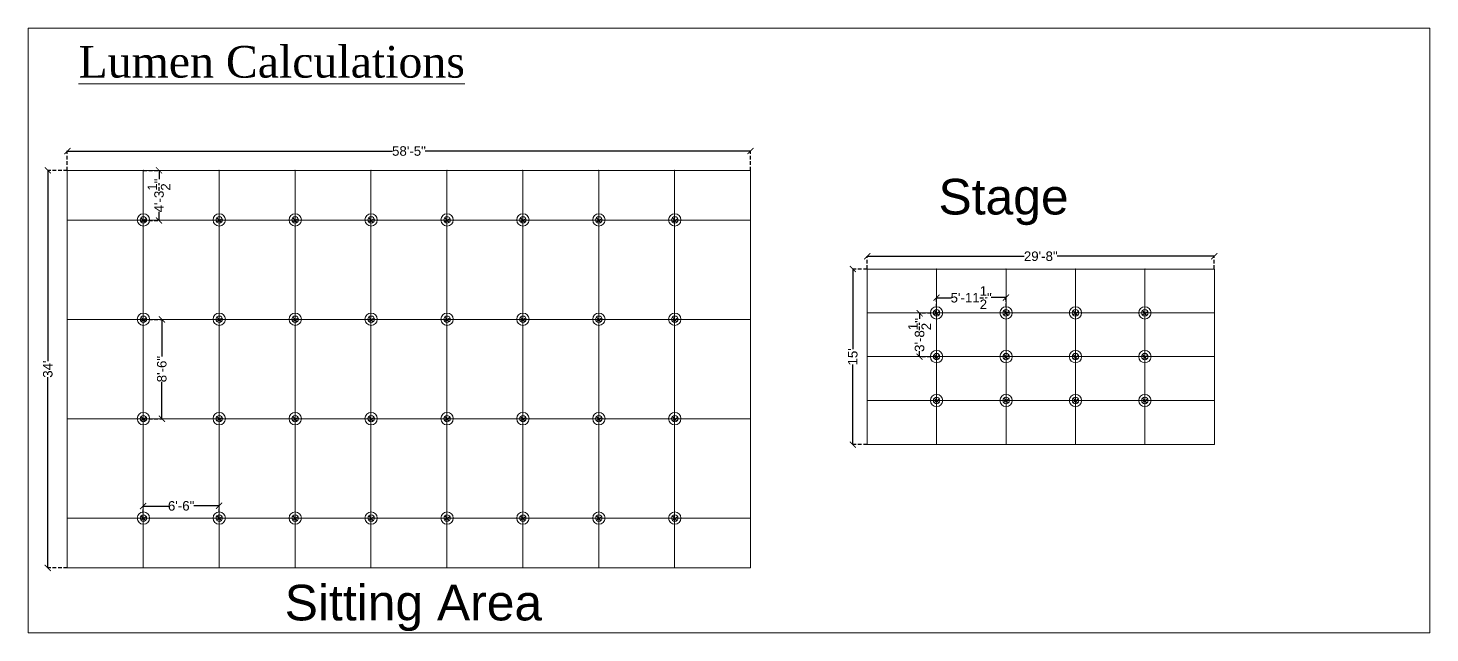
# Model space of a CAD drawing. Header units: inches. Extents: x 845 to 17085, y 908 to 10810.
# Drawn here: x 1906 to 3345, y 3993 to 4614 of the extents above; entities that cross this region are included whole.
import ezdxf

# ---------------------------------------------------------------- set-up
doc = ezdxf.new("R2010")
doc.units = ezdxf.units.IN
doc.header["$LTSCALE"] = 15
doc.header["$MEASUREMENT"] = 0
doc.linetypes.add('ACAD_ISO04W100', pattern=[30.5, 24, -3, 0.5, -3])
doc.linetypes.add('DASHED2', pattern=[0.375, 0.25, -0.125])
for name, color, linetype, lineweight in [('E. Fixture', 6, 'Continuous', 20), ('ETEXT', 152, 'Continuous', 5), ('GRID', 8, 'ACAD_ISO04W100', 5), ('humans', 7, 'Continuous', 15), ('SLD', 140, 'Continuous', 9)]:
    doc.layers.add(name, color=color, linetype=linetype, lineweight=lineweight)
doc.styles.add('JASIM', font='times.ttf')
doc.styles.get("Standard").update_dxf_attribs({"font": 'arial.ttf'})
doc.dimstyles.get("Standard").update_dxf_attribs({"dimtxt": 9.75, "dimasz": 6.25, "dimexe": 0.18, "dimexo": 0.0625, "dimgap": 0.09, "dimtad": 0, "dimdec": 1, "dimzin": 0, "dimdsep": 46, "dimlunit": 4, "dimtxsty": 'Standard', "dimblk": 'ARCHTICK', "dimcen": 0.09, "dimadec": 0, "dimazin": 0, "dimtfac": 1, "dimtdec": 1, "dimtofl": 0, "dimtmove": 0, "dimatfit": 3, "dimldrblk": 'ARCHTICK', "dimfxl": 1, "dimtolj": 1, "dimtzin": 0, "dimlwd": 25, "dimarcsym": 0})

# ---------------------------------------------------------------- blocks, each defined once
blk = doc.blocks.new('_ArchTick')
at = {"layer": 'GRID', "color": 0, "const_width": 0.15}
blk.add_lwpolyline([(-0.5, -0.5), (0.5, 0.5)], dxfattribs=at)
blk = doc.blocks.new('*D153')
at = {"layer": 'Defpoints', "color": 0, "linetype": 'DASHED2', "lineweight": 30, "transparency": 16777216}
for p in [(1946.5, 4467.6), (1926.5, 4059.6), (1946.5, 4059.6)]:
    blk.add_point(p, dxfattribs=at)
at = {"layer": 'SLD', "color": 0, "linetype": 'DASHED2', "lineweight": -2, "transparency": 16777216}
for p, q in [((1946.4, 4467.6), (1926.3, 4467.6)), ((1946.4, 4059.6), (1926.3, 4059.6))]:
    blk.add_line(p, q, dxfattribs=at)
at = {"layer": 'SLD', "color": 0, "linetype": 'Continuous', "lineweight": 25, "transparency": 16777216}
for p, q in [((1926.5, 4467.6), (1926.5, 4271.9)), ((1926.5, 4059.6), (1926.5, 4255.2))]:
    blk.add_line(p, q, dxfattribs=at)
at = {"layer": 'SLD', "color": 0, "linetype": 'DASHED2', "lineweight": 25, "transparency": 16777216, "xscale": 6.25, "yscale": 6.25, "zscale": 6.25}
for p, rotation in [((1926.5, 4467.6), 90), ((1926.5, 4059.6), 270)]:
    blk.add_blockref('_ArchTick', p, dxfattribs=dict(at, rotation=rotation))
at = {"layer": 'SLD', "color": 0, "linetype": 'DASHED2', "lineweight": 30, "transparency": 16777216, "insert": (1926.5, 4263.6), "char_height": 9.75, "attachment_point": 5, "rotation": 90}
blk.add_mtext("\\A1;34'", dxfattribs=at)
blk = doc.blocks.new('*D154')
at = {"layer": 'Defpoints', "color": 0, "linetype": 'DASHED2', "lineweight": 30, "transparency": 16777216}
for p in [(2647.7, 4487.4), (1946.5, 4467.6), (2647.7, 4467.6)]:
    blk.add_point(p, dxfattribs=at)
at = {"layer": 'SLD', "color": 0, "linetype": 'DASHED2', "lineweight": -2, "transparency": 16777216}
for p, q in [((1946.5, 4467.6), (1946.5, 4487.6)), ((2647.7, 4467.6), (2647.7, 4487.6))]:
    blk.add_line(p, q, dxfattribs=at)
at = {"layer": 'SLD', "color": 0, "linetype": 'Continuous', "lineweight": 25, "transparency": 16777216}
for p, q in [((1946.5, 4487.4), (2280.3, 4487.4)), ((2647.7, 4487.4), (2313.9, 4487.4))]:
    blk.add_line(p, q, dxfattribs=at)
at = {"layer": 'SLD', "color": 0, "linetype": 'DASHED2', "lineweight": 25, "transparency": 16777216, "xscale": 6.25, "yscale": 6.25, "zscale": 6.25, "rotation": 180}
blk.add_blockref('_ArchTick', (1946.5, 4487.4), dxfattribs=at)
at = {"layer": 'SLD', "color": 0, "linetype": 'DASHED2', "lineweight": 25, "transparency": 16777216, "xscale": 6.25, "yscale": 6.25, "zscale": 6.25}
blk.add_blockref('_ArchTick', (2647.7, 4487.4), dxfattribs=at)
at = {"layer": 'SLD', "color": 0, "linetype": 'DASHED2', "lineweight": 30, "transparency": 16777216, "insert": (2297.1, 4487.4), "char_height": 9.75, "attachment_point": 5}
blk.add_mtext('\\A1;58\'-5"', dxfattribs=at)
blk = doc.blocks.new('*D155')
at = {"layer": 'Defpoints', "color": 0, "linetype": 'DASHED2', "lineweight": 30, "transparency": 16777216}
for p in [(2024.4, 4467.6), (2024.4, 4416.1), (2040.6, 4416.1)]:
    blk.add_point(p, dxfattribs=at)
at = {"layer": 'SLD', "color": 0, "linetype": 'DASHED2', "lineweight": -2, "transparency": 16777216}
for p, q in [((2024.5, 4467.6), (2040.8, 4467.6)), ((2024.5, 4416.1), (2040.8, 4416.1))]:
    blk.add_line(p, q, dxfattribs=at)
at = {"layer": 'SLD', "color": 0, "linetype": 'Continuous', "lineweight": 25, "transparency": 16777216}
for p, q in [((2040.6, 4467.6), (2040.6, 4458.6)), ((2040.6, 4416.1), (2040.6, 4425))]:
    blk.add_line(p, q, dxfattribs=at)
at = {"layer": 'SLD', "color": 0, "linetype": 'DASHED2', "lineweight": 25, "transparency": 16777216, "xscale": 6.25, "yscale": 6.25, "zscale": 6.25}
for p, rotation in [((2040.6, 4467.6), 90), ((2040.6, 4416.1), 270)]:
    blk.add_blockref('_ArchTick', p, dxfattribs=dict(at, rotation=rotation))
at = {"layer": 'SLD', "color": 0, "linetype": 'DASHED2', "lineweight": 30, "transparency": 16777216, "insert": (2040.6, 4441.8), "char_height": 9.75, "attachment_point": 5, "rotation": 90}
blk.add_mtext('\\A1;4\'-3{\\H1x;\\S1/2;}"', dxfattribs=at)
blk = doc.blocks.new('*D156')
at = {"layer": 'Defpoints', "color": 0, "linetype": 'DASHED2', "lineweight": 30, "transparency": 16777216}
for p in [(2024.4, 4314.6), (2024.4, 4212.6), (2043.5, 4212.6)]:
    blk.add_point(p, dxfattribs=at)
at = {"layer": 'SLD', "color": 0, "linetype": 'DASHED2', "lineweight": -2, "transparency": 16777216}
for p, q in [((2024.5, 4314.6), (2043.7, 4314.6)), ((2024.5, 4212.6), (2043.7, 4212.6))]:
    blk.add_line(p, q, dxfattribs=at)
at = {"layer": 'SLD', "color": 0, "linetype": 'Continuous', "lineweight": 25, "transparency": 16777216}
for p, q in [((2043.5, 4314.6), (2043.5, 4276.7)), ((2043.5, 4212.6), (2043.5, 4250.5))]:
    blk.add_line(p, q, dxfattribs=at)
at = {"layer": 'SLD', "color": 0, "linetype": 'DASHED2', "lineweight": 25, "transparency": 16777216, "xscale": 6.25, "yscale": 6.25, "zscale": 6.25}
for p, rotation in [((2043.5, 4314.6), 90), ((2043.5, 4212.6), 270)]:
    blk.add_blockref('_ArchTick', p, dxfattribs=dict(at, rotation=rotation))
at = {"layer": 'SLD', "color": 0, "linetype": 'DASHED2', "lineweight": 30, "transparency": 16777216, "insert": (2043.5, 4263.6), "char_height": 9.75, "attachment_point": 5, "rotation": 90}
blk.add_mtext('\\A1;8\'-6"', dxfattribs=at)
blk = doc.blocks.new('*D157')
at = {"layer": 'Defpoints', "color": 0, "linetype": 'DASHED2', "lineweight": 30, "transparency": 16777216}
for p in [(2102.2, 4123.4), (2024.4, 4110.1), (2102.3, 4110.6)]:
    blk.add_point(p, dxfattribs=at)
at = {"layer": 'SLD', "color": 0, "linetype": 'DASHED2', "lineweight": -2, "transparency": 16777216}
for p, q in [((2024.4, 4110.2), (2024.3, 4123.1)), ((2102.3, 4110.7), (2102.2, 4123.6))]:
    blk.add_line(p, q, dxfattribs=at)
at = {"layer": 'SLD', "color": 0, "linetype": 'Continuous', "lineweight": 25, "transparency": 16777216}
for p, q in [((2024.3, 4123), (2050.2, 4123.1)), ((2102.2, 4123.4), (2076.4, 4123.3))]:
    blk.add_line(p, q, dxfattribs=at)
at = {"layer": 'SLD', "color": 0, "linetype": 'DASHED2', "lineweight": 25, "transparency": 16777216, "xscale": 6.25, "yscale": 6.25, "zscale": 6.25}
for p, rotation in [((2024.3, 4123), 180.3328369563617), ((2102.2, 4123.4), 0.3328369563617226)]:
    blk.add_blockref('_ArchTick', p, dxfattribs=dict(at, rotation=rotation))
at = {"layer": 'SLD', "color": 0, "linetype": 'DASHED2', "lineweight": 30, "transparency": 16777216, "insert": (2063.3, 4123.2), "char_height": 9.75, "attachment_point": 5, "rotation": 0.3328}
blk.add_mtext('\\A1;6\'-6"', dxfattribs=at)
blk = doc.blocks.new('*D162')
at = {"layer": 'Defpoints', "color": 0, "linetype": 'DASHED2', "lineweight": 30, "transparency": 16777216}
for p in [(3123.6, 4379.4), (2767.4, 4366.3), (3123.6, 4366.3)]:
    blk.add_point(p, dxfattribs=at)
at = {"layer": 'SLD', "color": 0, "linetype": 'DASHED2', "lineweight": -2, "transparency": 16777216}
for p, q in [((2767.4, 4366.4), (2767.4, 4379.6)), ((3123.6, 4366.4), (3123.6, 4379.6))]:
    blk.add_line(p, q, dxfattribs=at)
at = {"layer": 'SLD', "color": 0, "linetype": 'Continuous', "lineweight": 25, "transparency": 16777216}
for p, q in [((2767.4, 4379.4), (2928.6, 4379.4)), ((3123.6, 4379.4), (2962.4, 4379.4))]:
    blk.add_line(p, q, dxfattribs=at)
at = {"layer": 'SLD', "color": 0, "linetype": 'DASHED2', "lineweight": 25, "transparency": 16777216, "xscale": 6.25, "yscale": 6.25, "zscale": 6.25, "rotation": 180}
blk.add_blockref('_ArchTick', (2767.4, 4379.4), dxfattribs=at)
at = {"layer": 'SLD', "color": 0, "linetype": 'DASHED2', "lineweight": 25, "transparency": 16777216, "xscale": 6.25, "yscale": 6.25, "zscale": 6.25}
blk.add_blockref('_ArchTick', (3123.6, 4379.4), dxfattribs=at)
at = {"layer": 'SLD', "color": 0, "linetype": 'DASHED2', "lineweight": 30, "transparency": 16777216, "insert": (2945.5, 4379.4), "char_height": 9.75, "attachment_point": 5}
blk.add_mtext('\\A1;29\'-8"', dxfattribs=at)
blk = doc.blocks.new('*D163')
at = {"layer": 'Defpoints', "color": 0, "linetype": 'DASHED2', "lineweight": 30, "transparency": 16777216}
for p in [(2767.4, 4366.3), (2752.6, 4186.1), (2767.4, 4186.1)]:
    blk.add_point(p, dxfattribs=at)
at = {"layer": 'SLD', "color": 0, "linetype": 'DASHED2', "lineweight": -2, "transparency": 16777216}
for p, q in [((2767.3, 4366.3), (2752.4, 4366.3)), ((2767.3, 4186.1), (2752.4, 4186.1))]:
    blk.add_line(p, q, dxfattribs=at)
at = {"layer": 'SLD', "color": 0, "linetype": 'Continuous', "lineweight": 25, "transparency": 16777216}
for p, q in [((2752.6, 4366.3), (2752.6, 4284.1)), ((2752.6, 4186.1), (2752.6, 4268.3))]:
    blk.add_line(p, q, dxfattribs=at)
at = {"layer": 'SLD', "color": 0, "linetype": 'DASHED2', "lineweight": 25, "transparency": 16777216, "xscale": 6.25, "yscale": 6.25, "zscale": 6.25}
for p, rotation in [((2752.6, 4366.3), 90), ((2752.6, 4186.1), 270)]:
    blk.add_blockref('_ArchTick', p, dxfattribs=dict(at, rotation=rotation))
at = {"layer": 'SLD', "color": 0, "linetype": 'DASHED2', "lineweight": 30, "transparency": 16777216, "insert": (2752.6, 4276.2), "char_height": 9.75, "attachment_point": 5, "rotation": 90}
blk.add_mtext("\\A1;15'", dxfattribs=at)
blk = doc.blocks.new('*D164')
at = {"layer": 'Defpoints', "color": 0, "linetype": 'DASHED2', "lineweight": 30, "transparency": 16777216}
for p in [(2909.8, 4337), (2838.5, 4321.2), (2909.9, 4321.3)]:
    blk.add_point(p, dxfattribs=at)
at = {"layer": 'SLD', "color": 0, "linetype": 'DASHED2', "lineweight": -2, "transparency": 16777216}
for p, q in [((2838.5, 4321.3), (2838.5, 4337)), ((2909.9, 4321.4), (2909.8, 4337.2))]:
    blk.add_line(p, q, dxfattribs=at)
at = {"layer": 'SLD', "color": 0, "linetype": 'Continuous', "lineweight": 25, "transparency": 16777216}
for p, q in [((2838.5, 4336.9), (2853.8, 4336.9)), ((2909.8, 4337), (2894.5, 4337))]:
    blk.add_line(p, q, dxfattribs=at)
at = {"layer": 'SLD', "color": 0, "linetype": 'DASHED2', "lineweight": 25, "transparency": 16777216, "xscale": 6.25, "yscale": 6.25, "zscale": 6.25}
for p, rotation in [((2838.5, 4336.9), 180.1141899159533), ((2909.8, 4337), 0.1141899159532789)]:
    blk.add_blockref('_ArchTick', p, dxfattribs=dict(at, rotation=rotation))
at = {"layer": 'SLD', "color": 0, "linetype": 'DASHED2', "lineweight": 30, "transparency": 16777216, "insert": (2874.1, 4336.9), "char_height": 9.75, "attachment_point": 5, "rotation": 0.1142}
blk.add_mtext('\\A1;5\'-11{\\H1x;\\S1/2;}"', dxfattribs=at)
blk = doc.blocks.new('*D165')
at = {"layer": 'Defpoints', "color": 0, "linetype": 'DASHED2', "lineweight": 30, "transparency": 16777216}
for p in [(2838.6, 4320.9), (2821, 4276.3), (2838.5, 4276.3)]:
    blk.add_point(p, dxfattribs=at)
at = {"layer": 'SLD', "color": 0, "linetype": 'DASHED2', "lineweight": -2, "transparency": 16777216}
for p, q in [((2838.6, 4320.9), (2821, 4320.9)), ((2838.4, 4276.3), (2820.9, 4276.3))]:
    blk.add_line(p, q, dxfattribs=at)
at = {"layer": 'SLD', "color": 0, "linetype": 'Continuous', "lineweight": 25, "transparency": 16777216}
for p, q in [((2821.2, 4320.9), (2821.2, 4315.2)), ((2821, 4276.3), (2821.1, 4282))]:
    blk.add_line(p, q, dxfattribs=at)
at = {"layer": 'SLD', "color": 0, "linetype": 'DASHED2', "lineweight": 25, "transparency": 16777216, "xscale": 6.25, "yscale": 6.25, "zscale": 6.25}
for p, rotation in [((2821.2, 4320.9), 89.80538577789818), ((2821, 4276.3), 269.8053857778982)]:
    blk.add_blockref('_ArchTick', p, dxfattribs=dict(at, rotation=rotation))
at = {"layer": 'SLD', "color": 0, "linetype": 'DASHED2', "lineweight": 30, "transparency": 16777216, "insert": (2821.1, 4298.6), "char_height": 9.75, "attachment_point": 5, "rotation": 89.8054}
blk.add_mtext('\\A1;3\'-8{\\H1x;\\S1/2;}"', dxfattribs=at)

msp = doc.modelspace()

# ---------------------------------------------------------------- linework, layer by layer
at = {"layer": 'E. Fixture', "lineweight": 5}
for p, q in [((2027.5, 4418.26), (2022.06, 4414.5)), ((2022.12, 4418.99), (2026.67, 4414.14)), ((2105.41, 4418.26), (2099.97, 4414.5)), ((2100.03, 4418.99), (2104.59, 4414.14)), ((2183.32, 4418.26), (2177.88, 4414.5)), ((2177.94, 4418.99), (2182.5, 4414.14)), ((2261.24, 4418.26), (2255.79, 4414.5)), ((2255.86, 4418.99), (2260.41, 4414.14)), ((2339.15, 4418.26), (2333.71, 4414.5)), ((2333.77, 4418.99), (2338.33, 4414.14)), ((2417.06, 4418.26), (2411.62, 4414.5)), ((2411.68, 4418.99), (2416.24, 4414.14)), ((2494.98, 4418.26), (2489.53, 4414.5)), ((2489.6, 4418.99), (2494.15, 4414.14)), ((2572.89, 4418.26), (2567.45, 4414.5)), ((2567.51, 4418.99), (2572.06, 4414.14)), ((2027.5, 4316.29), (2022.06, 4312.52)), ((2022.12, 4317.02), (2026.67, 4312.17)), ((2105.41, 4316.29), (2099.97, 4312.52)), ((2100.03, 4317.02), (2104.59, 4312.17)), ((2183.32, 4316.29), (2177.88, 4312.52)), ((2177.94, 4317.02), (2182.5, 4312.17)), ((2261.24, 4316.29), (2255.79, 4312.52)), ((2255.86, 4317.02), (2260.41, 4312.17)), ((2339.15, 4316.29), (2333.71, 4312.52)), ((2333.77, 4317.02), (2338.33, 4312.17)), ((2417.06, 4316.29), (2411.62, 4312.52)), ((2411.68, 4317.02), (2416.24, 4312.17)), ((2494.98, 4316.29), (2489.53, 4312.52)), ((2489.6, 4317.02), (2494.15, 4312.17)), ((2572.89, 4316.29), (2567.45, 4312.52)), ((2567.51, 4317.02), (2572.06, 4312.17)), ((2841.58, 4322.9), (2836.14, 4319.14)), ((2836.2, 4323.63), (2840.76, 4318.78)), ((2912.83, 4322.9), (2907.39, 4319.14)), ((2907.45, 4323.63), (2912.01, 4318.78)), ((2984.08, 4322.9), (2978.63, 4319.14)), ((2978.7, 4323.63), (2983.25, 4318.78)), ((3055.32, 4322.9), (3049.88, 4319.14)), ((3049.94, 4323.63), (3054.5, 4318.78)), ((2841.58, 4277.95), (2836.14, 4274.18)), ((2836.2, 4278.68), (2840.76, 4273.83)), ((2912.83, 4277.95), (2907.39, 4274.18)), ((2907.45, 4278.68), (2912.01, 4273.83)), ((2984.08, 4277.95), (2978.63, 4274.18)), ((2978.7, 4278.68), (2983.25, 4273.83)), ((3055.32, 4277.95), (3049.88, 4274.18)), ((3049.94, 4278.68), (3054.5, 4273.83)), ((2841.58, 4233), (2836.14, 4229.23)), ((2836.2, 4233.73), (2840.76, 4228.88)), ((2912.83, 4233), (2907.39, 4229.23)), ((2907.45, 4233.73), (2912.01, 4228.88)), ((2984.08, 4233), (2978.63, 4229.23)), ((2978.7, 4233.73), (2983.25, 4228.88)), ((3055.32, 4233), (3049.88, 4229.23)), ((3049.94, 4233.73), (3054.5, 4228.88)), ((2027.5, 4214.29), (2022.06, 4210.52)), ((2022.12, 4215.02), (2026.67, 4210.17)), ((2105.41, 4214.29), (2099.97, 4210.52)), ((2100.03, 4215.02), (2104.59, 4210.17)), ((2183.32, 4214.29), (2177.88, 4210.52)), ((2177.94, 4215.02), (2182.5, 4210.17)), ((2261.24, 4214.29), (2255.79, 4210.52)), ((2255.86, 4215.02), (2260.41, 4210.17)), ((2339.15, 4214.29), (2333.71, 4210.52)), ((2333.77, 4215.02), (2338.33, 4210.17)), ((2417.06, 4214.29), (2411.62, 4210.52)), ((2411.68, 4215.02), (2416.24, 4210.17)), ((2494.98, 4214.29), (2489.53, 4210.52)), ((2489.6, 4215.02), (2494.15, 4210.17)), ((2572.89, 4214.29), (2567.45, 4210.52)), ((2567.51, 4215.02), (2572.06, 4210.17)), ((2027.5, 4112.29), (2022.06, 4108.52)), ((2022.12, 4113.02), (2026.67, 4108.17)), ((2105.41, 4112.29), (2099.97, 4108.52)), ((2100.03, 4113.02), (2104.59, 4108.17)), ((2183.32, 4112.29), (2177.88, 4108.52)), ((2177.94, 4113.02), (2182.5, 4108.17)), ((2261.24, 4112.29), (2255.79, 4108.52)), ((2255.86, 4113.02), (2260.41, 4108.17)), ((2339.15, 4112.29), (2333.71, 4108.52)), ((2333.77, 4113.02), (2338.33, 4108.17)), ((2417.06, 4112.29), (2411.62, 4108.52)), ((2411.68, 4113.02), (2416.24, 4108.17)), ((2494.98, 4112.29), (2489.53, 4108.52)), ((2489.6, 4113.02), (2494.15, 4108.17)), ((2572.89, 4112.29), (2567.45, 4108.52)), ((2567.51, 4113.02), (2572.06, 4108.17))]:
    msp.add_line(p, q, dxfattribs=at)
for centre, radius in [((2024.55, 4416.71), 6.33), ((2024.55, 4416.71), 3.33), ((2102.46, 4416.71), 6.33), ((2102.46, 4416.71), 3.33), ((2180.37, 4416.71), 6.33), ((2180.37, 4416.71), 3.33), ((2258.29, 4416.71), 6.33), ((2258.29, 4416.71), 3.33), ((2336.2, 4416.71), 6.33), ((2336.2, 4416.71), 3.33), ((2414.11, 4416.71), 6.33), ((2414.11, 4416.71), 3.33), ((2492.02, 4416.71), 6.33), ((2492.02, 4416.71), 3.33), ((2569.94, 4416.71), 6.33), ((2569.94, 4416.71), 3.33), ((2024.55, 4314.74), 6.33), ((2024.55, 4314.74), 3.33), ((2102.46, 4314.74), 6.33), ((2102.46, 4314.74), 3.33), ((2180.37, 4314.74), 6.33), ((2180.37, 4314.74), 3.33), ((2258.29, 4314.74), 6.33), ((2258.29, 4314.74), 3.33), ((2336.2, 4314.74), 6.33), ((2336.2, 4314.74), 3.33), ((2414.11, 4314.74), 6.33), ((2414.11, 4314.74), 3.33), ((2492.02, 4314.74), 6.33), ((2492.02, 4314.74), 3.33), ((2569.94, 4314.74), 6.33), ((2569.94, 4314.74), 3.33), ((2838.63, 4321.35), 6.33), ((2838.63, 4321.35), 3.33), ((2909.88, 4321.35), 6.33), ((2909.88, 4321.35), 3.33), ((2981.13, 4321.35), 6.33), ((2981.13, 4321.35), 3.33), ((3052.37, 4321.35), 6.33), ((3052.37, 4321.35), 3.33), ((2838.63, 4276.4), 6.33), ((2838.63, 4276.4), 3.33), ((2909.88, 4276.4), 6.33), ((2909.88, 4276.4), 3.33), ((2981.13, 4276.4), 6.33), ((2981.13, 4276.4), 3.33), ((3052.37, 4276.4), 6.33), ((3052.37, 4276.4), 3.33), ((2838.63, 4231.45), 6.33), ((2838.63, 4231.45), 3.33), ((2909.88, 4231.45), 6.33), ((2909.88, 4231.45), 3.33), ((2981.13, 4231.45), 6.33), ((2981.13, 4231.45), 3.33), ((3052.37, 4231.45), 6.33), ((3052.37, 4231.45), 3.33), ((2024.55, 4212.74), 6.33), ((2024.55, 4212.74), 3.33), ((2102.46, 4212.74), 6.33), ((2102.46, 4212.74), 3.33), ((2180.37, 4212.74), 6.33), ((2180.37, 4212.74), 3.33), ((2258.29, 4212.74), 6.33), ((2258.29, 4212.74), 3.33), ((2336.2, 4212.74), 6.33), ((2336.2, 4212.74), 3.33), ((2414.11, 4212.74), 6.33), ((2414.11, 4212.74), 3.33), ((2492.02, 4212.74), 6.33), ((2492.02, 4212.74), 3.33), ((2569.94, 4212.74), 6.33), ((2569.94, 4212.74), 3.33), ((2024.55, 4110.74), 6.33), ((2102.46, 4110.74), 6.33), ((2180.37, 4110.74), 6.33), ((2258.29, 4110.74), 6.33), ((2336.2, 4110.74), 6.33), ((2414.11, 4110.74), 6.33), ((2492.02, 4110.74), 6.33), ((2569.94, 4110.74), 6.33), ((2024.55, 4110.74), 3.33), ((2102.46, 4110.74), 3.33), ((2180.37, 4110.74), 3.33), ((2258.29, 4110.74), 3.33), ((2336.2, 4110.74), 3.33), ((2414.11, 4110.74), 3.33), ((2492.02, 4110.74), 3.33), ((2569.94, 4110.74), 3.33)]:
    msp.add_circle(centre, radius, dxfattribs=at)
at = {"layer": 'humans', "linetype": 'ByBlock'}
for p, q in [((1946.48, 4467.57), (2647.7, 4467.57)), ((1946.48, 4059.6), (1946.48, 4467.57)), ((2024.4, 4467.57), (2024.4, 4059.6)), ((2102.31, 4467.57), (2102.31, 4059.6)), ((2180.22, 4467.57), (2180.22, 4059.6)), ((2258.14, 4467.57), (2258.14, 4059.6)), ((2336.05, 4467.57), (2336.05, 4059.6)), ((2413.96, 4467.57), (2413.96, 4059.6)), ((2491.87, 4467.57), (2491.87, 4059.6)), ((2569.79, 4467.57), (2569.79, 4059.6)), ((2647.7, 4467.57), (2647.7, 4059.6)), ((1946.48, 4416.57), (2647.7, 4416.57)), ((2767.39, 4366.3), (3123.62, 4366.3)), ((2767.39, 4186.08), (2767.39, 4366.3)), ((2838.63, 4366.3), (2838.63, 4186.08)), ((2909.88, 4366.3), (2909.88, 4186.08)), ((2981.13, 4366.3), (2981.13, 4186.08)), ((3052.37, 4366.3), (3052.37, 4186.08)), ((3123.62, 4366.3), (3123.62, 4186.08)), ((3123.62, 4321.35), (2767.39, 4321.35)), ((2647.7, 4314.6), (1946.48, 4314.6)), ((3123.62, 4276.4), (2767.39, 4276.4)), ((3123.62, 4231.45), (2767.39, 4231.45)), ((2647.7, 4212.6), (1946.48, 4212.6)), ((3123.62, 4186.08), (2767.39, 4186.08)), ((2647.7, 4110.6), (1946.48, 4110.6)), ((2647.7, 4059.6), (1946.48, 4059.6))]:
    msp.add_line(p, q, dxfattribs=at)
for points in [[(1906.2, 4613.67), (3344.9, 4613.67), (3344.9, 3992.79), (1906.2, 3992.79)], [(1946.48, 4467.57), (2647.7, 4467.57), (2647.7, 4059.6), (1946.48, 4059.6)], [(2767.39, 4366.3), (3123.62, 4366.3), (3123.62, 4231.45), (2767.39, 4231.45)]]:
    msp.add_lwpolyline(points, close=True, dxfattribs=at)
for p in [(2024.4, 4467.57), (2102.31, 4467.57), (2180.22, 4467.57), (2258.14, 4467.57), (2336.05, 4467.57), (2413.96, 4467.57), (2491.87, 4467.57), (2569.79, 4467.57), (2838.63, 4366.3), (2909.88, 4366.3), (2981.13, 4366.3), (3052.37, 4366.3), (3123.62, 4321.35), (3123.62, 4276.4)]:
    msp.add_point(p, dxfattribs=at)

# ---------------------------------------------------------------- texts
at = {"layer": 'ETEXT', "color": 3, "lineweight": 5, "style": 'JASIM'}
msp.add_text('%%ULumen Calculations', height=32.4844, dxfattribs=at).set_placement((1958, 4562.79))
at = {"layer": 'humans', "linetype": 'ByBlock', "attachment_point": 1}
for s, insert, char_height in [('Stage', (2840.54, 4458.89), 36.589), ('Sitting Area ', (2169.59, 4042.27), 36.5894)]:
    msp.add_mtext_dynamic_manual_height_columns(s, width=979.7067, gutter_width=30, heights=[0], dxfattribs=dict(at, insert=insert, char_height=char_height))

# ---------------------------------------------------------------- dimensions: what is measured, and where the dimension line sits
at = {"layer": 'SLD', "linetype": 'DASHED2', "lineweight": 30}
for p1, p2, distance, picture, middle in [((1946.48, 4467.57), (2647.7, 4467.57), 19.81, '*D154', (2297.09, 4487.38)), ((1946.48, 4467.57), (1946.48, 4059.6), -19.97, '*D153', (1926.51, 4263.58)), ((2024.3965, 4467.5689), (2024.3965, 4416.1163), 16.2243, '*D155', (2040.6208, 4441.8426)), ((2767.39, 4366.3), (3123.62, 4366.3), 13.14, '*D162', (2945.5, 4379.45)), ((2767.39, 4366.3), (2767.39, 4186.08), -14.77, '*D163', (2752.62, 4276.19)), ((2838.48, 4321.21), (2909.88, 4321.35), 15.65, '*D164', (2874.15, 4336.93)), ((2024.4, 4314.6), (2024.4, 4212.6), 19.08, '*D156', (2043.48, 4263.6)), ((2838.63, 4320.86), (2838.48, 4276.26), -17.45, '*D165', (2821.11, 4298.62)), ((2024.4, 4110.14), (2102.31, 4110.6), 12.82, '*D157', (2063.28, 4123.19))]:
    dim = msp.add_aligned_dim(p1=p1, p2=p2, distance=distance, dimstyle='Standard', dxfattribs=at)
    dim.commit()
    dim.dimension.update_dxf_attribs({"geometry": picture, "text_midpoint": middle})

doc.saveas('drawing.dxf')
